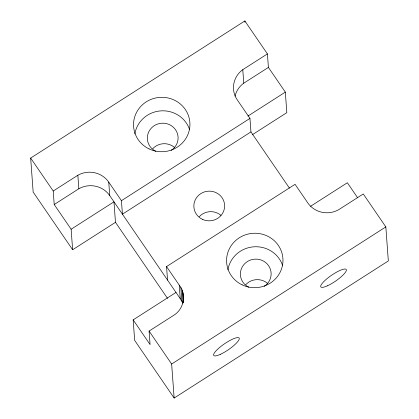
<?xml version="1.0" encoding="UTF-8"?>
<svg xmlns="http://www.w3.org/2000/svg" width="419" height="419" viewBox="0 0 419 419"><rect width="100%" height="100%" fill="white"/><g stroke="black" fill="none" stroke-linecap="round" stroke-linejoin="round"><path stroke-width="0.63" d="M133.158 319.865L150.075 344.575L149.085 331.078L173.717 315.308C183.852 309.264 186.774 294.327 179.238 285.119L166.547 266.584L295.065 184.308L307.756 202.848A23.118 22.301 -4.2 0 0 338.646 209.725L363.278 193.96L385.836 226.915L388.334 260.932L174.142 398.05L134.667 340.38L133.158 319.865L176.001 292.436M72.639 249.755L71.13 229.24L113.968 201.817L115.476 222.332L72.639 249.755L33.164 192.085L30.666 158.068L244.858 20.95L267.416 53.904L268.406 67.401L285.323 92.117L286.832 112.638L252.233 134.787M71.13 229.24L54.213 204.524L53.223 191.022L77.855 175.257A23.118 22.301 -4.2 0 1 108.746 182.139L121.437 200.675L122.427 214.172L250.944 131.901L249.954 118.399L237.264 99.863A23.118 22.301 -4.2 0 1 242.784 69.674L267.416 53.904M54.213 204.524L78.845 188.754A23.118 22.301 -4.2 0 1 109.741 195.636L180.228 298.616L182.825 303.078M235.033 96.14A23.118 22.301 -4.2 0 1 243.774 83.172L268.406 67.401M247.98 116.026L285.323 92.117M121.437 200.675L249.954 118.399M310.558 206.3L347.356 182.742L357.653 197.789M174.142 398.05L171.643 364.032L385.836 226.915M250.944 131.901L289.403 188.084M115.476 222.332L167.537 298.391M30.666 158.068L53.223 191.022M149.085 331.078L171.643 364.032M244.858 20.95L244.953 22.233M242.784 69.674L243.774 83.172M183.443 295.631L183.726 299.491M183.532 298.485L183.674 300.413M182.962 292.818L183.527 300.533M183.213 301.329L183.307 302.612M182.087 290.095L183.03 302.953M180.835 287.513L181.83 301.01M179.238 285.119L180.228 298.616M166.547 266.584L167.542 280.081M108.746 182.139L109.741 195.636M77.855 175.257L78.845 188.754M227.899 269.873A28.214 27.214 -4.2 0 1 253.448 246.843A28.214 27.214 -4.2 0 1 282.537 265.253M248.865 287.261A15.388 14.843 -4.2 0 1 243.418 265.159A15.388 14.843 -4.2 0 1 266.95 263.708A15.388 14.843 -4.2 0 1 264.221 286.313M245.775 284.669A15.388 14.843 -4.2 0 1 267.495 283.333M199.25 216.702A15.388 14.843 -4.2 0 1 220.975 215.361M152.731 148.735A15.388 14.843 -4.2 0 1 174.451 147.394M134.855 133.939A28.214 27.214 -4.2 0 1 160.404 110.909A28.214 27.214 -4.2 0 1 189.493 129.319M155.821 151.327A15.388 14.843 -4.2 0 1 150.374 129.225A15.388 14.843 -4.2 0 1 173.906 127.774A15.388 14.843 -4.2 0 1 171.177 150.379M202.34 219.294A15.388 14.843 -4.2 0 0 224.6 205.043A15.388 14.843 -4.2 0 0 200.785 193.63A15.388 14.843 -4.2 0 0 202.34 219.294M242.124 284.852A28.214 27.214 -4.2 0 0 282.93 258.727A28.214 27.214 -4.2 0 0 239.265 237.803A28.214 27.214 -4.2 0 0 242.124 284.852M327.37 285.821A15.388 3.541 -34.4 0 0 346.387 269.972A15.388 3.541 -34.4 0 0 326.851 278.808A15.388 3.541 -34.4 0 0 327.37 285.821M220.274 354.38A15.388 3.541 -34.4 0 0 239.291 338.536A15.388 3.541 -34.4 0 0 219.755 347.367A15.388 3.541 -34.4 0 0 220.274 354.38M149.08 148.913A28.214 27.214 -4.2 0 0 189.886 122.788A28.214 27.214 -4.2 0 0 146.221 101.869A28.214 27.214 -4.2 0 0 149.08 148.913"/></g></svg>
